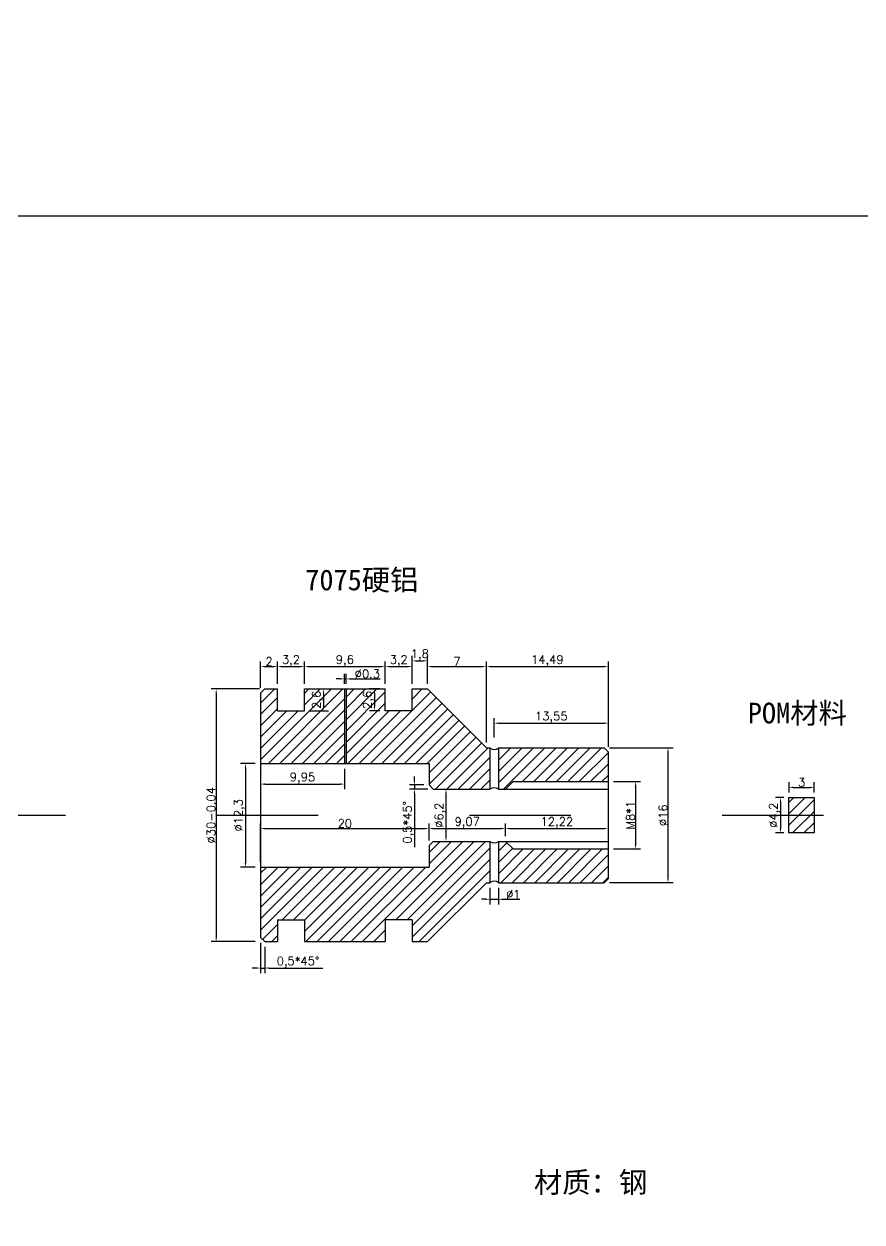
# Model space of a CAD drawing. Header units: millimetres. Extents: x 6817 to 10425, y -2870 to -164.
# Drawn here: x 9856.1 to 9955.7, y -1813.4 to -1671.2 of the extents above; entities that cross this region are included whole.
import ezdxf

# ---------------------------------------------------------------- set-up
doc = ezdxf.new("R2010")
doc.units = ezdxf.units.MM
doc.linetypes.add('ACAD_ISO03W100', pattern=[30, 12, -18])
doc.layers.add('图层2', color=108, linetype='Continuous')
doc.styles.get("Standard").update_dxf_attribs({"font": 'txt', "bigfont": 'gbcbig.shx'})
doc.dimstyles.new('ISO-25', dxfattribs={"dimtxt": 1, "dimasz": 0.5, "dimexe": 0.6, "dimexo": 0.625, "dimgap": 0.1, "dimtad": 1, "dimtxsty": 'Standard', "dimcen": 2.5, "dimadec": 0, "dimazin": 0, "dimtfac": 1, "dimtmove": 0, "dimatfit": 3, "dimfxl": 1, "dimarcsym": 0})

# ---------------------------------------------------------------- blocks, each defined once
blk = doc.blocks.new('*D431')
at = {"layer": 'Defpoints', "color": 0, "linetype": 'ByBlock', "transparency": 16777216}
for p in [(9884.75, -1750.14), (9878.97, -1780.14), (9884.25, -1780.14)]:
    blk.add_point(p, dxfattribs=at)
at = {"layer": '图层2', "color": 0, "linetype": 'ByBlock', "lineweight": -2, "transparency": 16777216}
for p, q in [((9884.12, -1750.14), (9878.37, -1750.14)), ((9878.97, -1750.64), (9878.97, -1779.64)), ((9883.62, -1780.14), (9878.37, -1780.14))]:
    blk.add_line(p, q, dxfattribs=at)
at = {"layer": '图层2', "color": 0, "linetype": 'ByBlock', "transparency": 16777216}
for points in [[(9878.89, -1750.64), (9879.05, -1750.64), (9878.97, -1750.14)], [(9878.89, -1779.64), (9879.05, -1779.64), (9878.97, -1780.14)]]:
    blk.add_solid(points, dxfattribs=at)
at = {"layer": '图层2', "color": 0, "linetype": 'ByBlock', "transparency": 16777216, "insert": (9878.37, -1765.14), "char_height": 1, "attachment_point": 5, "rotation": 90}
blk.add_mtext('%%C30-0.04', dxfattribs=at)
blk = doc.blocks.new('*D432')
at = {"layer": 'Defpoints', "color": 0, "linetype": 'ByBlock', "transparency": 16777216}
for p in [(9886.25, -1747.49), (9884.25, -1750.64), (9886.25, -1750.14)]:
    blk.add_point(p, dxfattribs=at)
at = {"layer": '图层2', "color": 0, "linetype": 'ByBlock', "lineweight": -2, "transparency": 16777216}
for p, q in [((9884.25, -1750.02), (9884.25, -1746.89)), ((9884.75, -1747.49), (9885.75, -1747.49)), ((9886.25, -1749.52), (9886.25, -1746.89))]:
    blk.add_line(p, q, dxfattribs=at)
at = {"layer": '图层2', "color": 0, "linetype": 'ByBlock', "transparency": 16777216}
for points in [[(9884.75, -1747.41), (9884.75, -1747.57), (9884.25, -1747.49)], [(9885.75, -1747.41), (9885.75, -1747.57), (9886.25, -1747.49)]]:
    blk.add_solid(points, dxfattribs=at)
at = {"layer": '图层2', "color": 0, "linetype": 'ByBlock', "transparency": 16777216, "insert": (9885.25, -1746.89), "char_height": 1, "attachment_point": 5}
blk.add_mtext('2', dxfattribs=at)
blk = doc.blocks.new('*D433')
at = {"layer": 'Defpoints', "color": 0, "linetype": 'ByBlock', "transparency": 16777216}
for p in [(9889.45, -1747.49), (9886.25, -1750.14), (9889.45, -1750.14)]:
    blk.add_point(p, dxfattribs=at)
at = {"layer": '图层2', "color": 0, "linetype": 'ByBlock', "lineweight": -2, "transparency": 16777216}
for p, q in [((9886.25, -1749.52), (9886.25, -1746.89)), ((9886.75, -1747.49), (9888.95, -1747.49)), ((9889.45, -1749.52), (9889.45, -1746.89))]:
    blk.add_line(p, q, dxfattribs=at)
at = {"layer": '图层2', "color": 0, "linetype": 'ByBlock', "transparency": 16777216}
for points in [[(9886.75, -1747.41), (9886.75, -1747.57), (9886.25, -1747.49)], [(9888.95, -1747.41), (9888.95, -1747.57), (9889.45, -1747.49)]]:
    blk.add_solid(points, dxfattribs=at)
at = {"layer": '图层2', "color": 0, "linetype": 'ByBlock', "transparency": 16777216, "insert": (9887.85, -1746.81), "char_height": 1, "attachment_point": 5}
blk.add_mtext('3,2', dxfattribs=at)
blk = doc.blocks.new('*D434')
at = {"layer": 'Defpoints', "color": 0, "linetype": 'ByBlock', "transparency": 16777216}
for p in [(9899.05, -1747.49), (9889.45, -1750.14), (9899.05, -1750.14)]:
    blk.add_point(p, dxfattribs=at)
at = {"layer": '图层2', "color": 0, "linetype": 'ByBlock', "lineweight": -2, "transparency": 16777216}
for p, q in [((9889.45, -1749.52), (9889.45, -1746.89)), ((9889.95, -1747.49), (9898.55, -1747.49)), ((9899.05, -1749.52), (9899.05, -1746.89))]:
    blk.add_line(p, q, dxfattribs=at)
at = {"layer": '图层2', "color": 0, "linetype": 'ByBlock', "transparency": 16777216}
for points in [[(9889.95, -1747.41), (9889.95, -1747.57), (9889.45, -1747.49)], [(9898.55, -1747.41), (9898.55, -1747.57), (9899.05, -1747.49)]]:
    blk.add_solid(points, dxfattribs=at)
at = {"layer": '图层2', "color": 0, "linetype": 'ByBlock', "transparency": 16777216, "insert": (9894.25, -1746.81), "char_height": 1, "attachment_point": 5}
blk.add_mtext('9,6', dxfattribs=at)
blk = doc.blocks.new('*D435')
at = {"layer": 'Defpoints', "color": 0, "linetype": 'ByBlock', "transparency": 16777216}
for p in [(9902.25, -1747.49), (9899.05, -1750.14), (9902.25, -1750.14)]:
    blk.add_point(p, dxfattribs=at)
at = {"layer": '图层2', "color": 0, "linetype": 'ByBlock', "lineweight": -2, "transparency": 16777216}
for p, q in [((9899.05, -1749.52), (9899.05, -1746.89)), ((9899.55, -1747.49), (9901.75, -1747.49)), ((9902.25, -1749.52), (9902.25, -1746.89))]:
    blk.add_line(p, q, dxfattribs=at)
at = {"layer": '图层2', "color": 0, "linetype": 'ByBlock', "transparency": 16777216}
for points in [[(9899.55, -1747.41), (9899.55, -1747.57), (9899.05, -1747.49)], [(9901.75, -1747.41), (9901.75, -1747.57), (9902.25, -1747.49)]]:
    blk.add_solid(points, dxfattribs=at)
at = {"layer": '图层2', "color": 0, "linetype": 'ByBlock', "transparency": 16777216, "insert": (9900.65, -1746.81), "char_height": 1, "attachment_point": 5}
blk.add_mtext('3,2', dxfattribs=at)
blk = doc.blocks.new('*D436')
at = {"layer": 'Defpoints', "color": 0, "linetype": 'ByBlock', "transparency": 16777216}
for p in [(9904.05, -1746.81), (9902.25, -1750.14), (9904.05, -1750.14)]:
    blk.add_point(p, dxfattribs=at)
at = {"layer": '图层2', "color": 0, "linetype": 'ByBlock', "lineweight": -2, "transparency": 16777216}
for p, q in [((9902.25, -1749.52), (9902.25, -1746.21)), ((9904.05, -1749.52), (9904.05, -1746.21)), ((9902.75, -1746.81), (9903.55, -1746.81))]:
    blk.add_line(p, q, dxfattribs=at)
at = {"layer": '图层2', "color": 0, "linetype": 'ByBlock', "transparency": 16777216}
for points in [[(9902.75, -1746.72), (9902.75, -1746.89), (9902.25, -1746.81)], [(9903.55, -1746.72), (9903.55, -1746.89), (9904.05, -1746.81)]]:
    blk.add_solid(points, dxfattribs=at)
at = {"layer": '图层2', "color": 0, "linetype": 'ByBlock', "transparency": 16777216, "insert": (9903.15, -1746.12), "char_height": 1, "attachment_point": 5}
blk.add_mtext('1,8', dxfattribs=at)
blk = doc.blocks.new('*D437')
at = {"layer": 'Defpoints', "color": 0, "linetype": 'ByBlock', "transparency": 16777216}
for p in [(9911.05, -1747.49), (9904.05, -1750.14), (9911.05, -1757.14)]:
    blk.add_point(p, dxfattribs=at)
at = {"layer": '图层2', "color": 0, "linetype": 'ByBlock', "lineweight": -2, "transparency": 16777216}
for p, q in [((9904.05, -1749.52), (9904.05, -1746.89)), ((9904.55, -1747.49), (9910.55, -1747.49)), ((9911.05, -1756.52), (9911.05, -1746.89))]:
    blk.add_line(p, q, dxfattribs=at)
at = {"layer": '图层2', "color": 0, "linetype": 'ByBlock', "transparency": 16777216}
for points in [[(9904.55, -1747.41), (9904.55, -1747.57), (9904.05, -1747.49)], [(9910.55, -1747.41), (9910.55, -1747.57), (9911.05, -1747.49)]]:
    blk.add_solid(points, dxfattribs=at)
at = {"layer": '图层2', "color": 0, "linetype": 'ByBlock', "transparency": 16777216, "insert": (9907.55, -1746.89), "char_height": 1, "attachment_point": 5}
blk.add_mtext('7', dxfattribs=at)
blk = doc.blocks.new('*D438')
at = {"layer": 'Defpoints', "color": 0, "linetype": 'ByBlock', "transparency": 16777216}
for p in [(9925.54, -1747.49), (9911.05, -1757.14), (9925.54, -1757.64)]:
    blk.add_point(p, dxfattribs=at)
at = {"layer": '图层2', "color": 0, "linetype": 'ByBlock', "lineweight": -2, "transparency": 16777216}
for p, q in [((9911.05, -1756.52), (9911.05, -1746.89)), ((9911.55, -1747.49), (9925.04, -1747.49)), ((9925.54, -1757.02), (9925.54, -1746.89))]:
    blk.add_line(p, q, dxfattribs=at)
at = {"layer": '图层2', "color": 0, "linetype": 'ByBlock', "transparency": 16777216}
for points in [[(9911.55, -1747.41), (9911.55, -1747.57), (9911.05, -1747.49)], [(9925.04, -1747.41), (9925.04, -1747.57), (9925.54, -1747.49)]]:
    blk.add_solid(points, dxfattribs=at)
at = {"layer": '图层2', "color": 0, "linetype": 'ByBlock', "transparency": 16777216, "insert": (9918.29, -1746.81), "char_height": 1, "attachment_point": 5}
blk.add_mtext('14,49', dxfattribs=at)
blk = doc.blocks.new('*D285')
at = {"layer": 'Defpoints', "color": 0, "linetype": 'ByBlock', "transparency": 16777216}
for p in [(9925.54, -1754.2), (9911.98, -1756.51), (9925.54, -1757.64)]:
    blk.add_point(p, dxfattribs=at)
at = {"layer": '图层2', "color": 0, "linetype": 'ByBlock', "lineweight": -2, "transparency": 16777216}
for p, q in [((9911.98, -1755.89), (9911.98, -1753.6)), ((9925.54, -1757.02), (9925.54, -1753.6)), ((9912.48, -1754.2), (9925.04, -1754.2))]:
    blk.add_line(p, q, dxfattribs=at)
at = {"layer": '图层2', "color": 0, "linetype": 'ByBlock', "transparency": 16777216}
for points in [[(9912.48, -1754.12), (9912.48, -1754.29), (9911.98, -1754.2)], [(9925.04, -1754.12), (9925.04, -1754.29), (9925.54, -1754.2)]]:
    blk.add_solid(points, dxfattribs=at)
at = {"layer": '图层2', "color": 0, "linetype": 'ByBlock', "transparency": 16777216, "insert": (9918.76, -1753.52), "char_height": 1, "attachment_point": 5}
blk.add_mtext('13,55', dxfattribs=at)
blk = doc.blocks.new('*D439')
at = {"layer": 'Defpoints', "color": 0, "linetype": 'ByBlock', "transparency": 16777216}
for p in [(9884.25, -1758.99), (9894.2, -1758.99), (9894.2, -1761.44)]:
    blk.add_point(p, dxfattribs=at)
at = {"layer": '图层2', "color": 0, "linetype": 'ByBlock', "lineweight": -2, "transparency": 16777216}
for p, q in [((9884.25, -1759.62), (9884.25, -1762.04)), ((9894.2, -1759.62), (9894.2, -1762.04)), ((9884.75, -1761.44), (9893.7, -1761.44))]:
    blk.add_line(p, q, dxfattribs=at)
at = {"layer": '图层2', "color": 0, "linetype": 'ByBlock', "transparency": 16777216}
for points in [[(9884.75, -1761.35), (9884.75, -1761.52), (9884.25, -1761.44)], [(9893.7, -1761.35), (9893.7, -1761.52), (9894.2, -1761.44)]]:
    blk.add_solid(points, dxfattribs=at)
at = {"layer": '图层2', "color": 0, "linetype": 'ByBlock', "transparency": 16777216, "insert": (9889.22, -1760.75), "char_height": 1, "attachment_point": 5}
blk.add_mtext('9,95', dxfattribs=at)
blk = doc.blocks.new('*D440')
at = {"layer": 'Defpoints', "color": 0, "linetype": 'ByBlock', "transparency": 16777216}
for p in [(9925.04, -1757.14), (9925.04, -1773.14), (9932.62, -1773.14)]:
    blk.add_point(p, dxfattribs=at)
at = {"layer": '图层2', "color": 0, "linetype": 'ByBlock', "lineweight": -2, "transparency": 16777216}
for p, q in [((9925.66, -1757.14), (9933.22, -1757.14)), ((9932.62, -1757.64), (9932.62, -1772.64)), ((9925.66, -1773.14), (9933.22, -1773.14))]:
    blk.add_line(p, q, dxfattribs=at)
at = {"layer": '图层2', "color": 0, "linetype": 'ByBlock', "transparency": 16777216}
for points in [[(9932.54, -1757.64), (9932.71, -1757.64), (9932.62, -1757.14)], [(9932.54, -1772.64), (9932.71, -1772.64), (9932.62, -1773.14)]]:
    blk.add_solid(points, dxfattribs=at)
at = {"layer": '图层2', "color": 0, "linetype": 'ByBlock', "transparency": 16777216, "insert": (9932.02, -1765.14), "char_height": 1, "attachment_point": 5, "rotation": 90}
blk.add_mtext('%%C16', dxfattribs=at)
blk = doc.blocks.new('*D441')
at = {"layer": 'Defpoints', "color": 0, "linetype": 'ByBlock', "transparency": 16777216}
for p in [(9925.54, -1761.14), (9925.54, -1769.14), (9928.77, -1769.14)]:
    blk.add_point(p, dxfattribs=at)
at = {"layer": '图层2', "color": 0, "linetype": 'ByBlock', "lineweight": -2, "transparency": 16777216}
for p, q in [((9926.16, -1761.14), (9929.37, -1761.14)), ((9928.77, -1761.64), (9928.77, -1768.64)), ((9926.16, -1769.14), (9929.37, -1769.14))]:
    blk.add_line(p, q, dxfattribs=at)
at = {"layer": '图层2', "color": 0, "linetype": 'ByBlock', "transparency": 16777216}
for points in [[(9928.68, -1761.64), (9928.85, -1761.64), (9928.77, -1761.14)], [(9928.68, -1768.64), (9928.85, -1768.64), (9928.77, -1769.14)]]:
    blk.add_solid(points, dxfattribs=at)
at = {"layer": '图层2', "color": 0, "linetype": 'ByBlock', "transparency": 16777216, "insert": (9928.17, -1765.14), "char_height": 1, "attachment_point": 5, "rotation": 90}
blk.add_mtext('M8*1', dxfattribs=at)
blk = doc.blocks.new('*D442')
at = {"layer": 'Defpoints', "color": 0, "linetype": 'ByBlock', "transparency": 16777216}
for p in [(9904.25, -1766.71), (9904.25, -1768.74), (9884.25, -1771.29)]:
    blk.add_point(p, dxfattribs=at)
at = {"layer": '图层2', "color": 0, "linetype": 'ByBlock', "lineweight": -2, "transparency": 16777216}
for p, q in [((9884.25, -1770.67), (9884.25, -1766.11)), ((9904.25, -1768.12), (9904.25, -1766.11)), ((9884.75, -1766.71), (9903.75, -1766.71))]:
    blk.add_line(p, q, dxfattribs=at)
at = {"layer": '图层2', "color": 0, "linetype": 'ByBlock', "transparency": 16777216}
for points in [[(9884.75, -1766.63), (9884.75, -1766.8), (9884.25, -1766.71)], [(9903.75, -1766.63), (9903.75, -1766.8), (9904.25, -1766.71)]]:
    blk.add_solid(points, dxfattribs=at)
at = {"layer": '图层2', "color": 0, "linetype": 'ByBlock', "transparency": 16777216, "insert": (9894.25, -1766.11), "char_height": 1, "attachment_point": 5}
blk.add_mtext('20', dxfattribs=at)
blk = doc.blocks.new('*D443')
at = {"layer": 'Defpoints', "color": 0, "linetype": 'ByBlock', "transparency": 16777216}
for p in [(9913.32, -1766.71), (9904.25, -1768.74), (9913.32, -1768.24)]:
    blk.add_point(p, dxfattribs=at)
at = {"layer": '图层2', "color": 0, "linetype": 'ByBlock', "lineweight": -2, "transparency": 16777216}
for p, q in [((9904.25, -1768.12), (9904.25, -1766.11)), ((9913.32, -1767.62), (9913.32, -1766.11)), ((9904.75, -1766.71), (9912.82, -1766.71))]:
    blk.add_line(p, q, dxfattribs=at)
at = {"layer": '图层2', "color": 0, "linetype": 'ByBlock', "transparency": 16777216}
for points in [[(9904.75, -1766.63), (9904.75, -1766.8), (9904.25, -1766.71)], [(9912.82, -1766.63), (9912.82, -1766.8), (9913.32, -1766.71)]]:
    blk.add_solid(points, dxfattribs=at)
at = {"layer": '图层2', "color": 0, "linetype": 'ByBlock', "transparency": 16777216, "insert": (9908.78, -1766.03), "char_height": 1, "attachment_point": 5}
blk.add_mtext('9,07', dxfattribs=at)
blk = doc.blocks.new('*D444')
at = {"layer": 'Defpoints', "color": 0, "linetype": 'ByBlock', "transparency": 16777216}
for p in [(9925.54, -1766.71), (9913.32, -1768.24), (9925.54, -1768.24)]:
    blk.add_point(p, dxfattribs=at)
at = {"layer": '图层2', "color": 0, "linetype": 'ByBlock', "lineweight": -2, "transparency": 16777216}
for p, q in [((9913.32, -1767.62), (9913.32, -1766.11)), ((9925.54, -1767.62), (9925.54, -1766.11)), ((9913.82, -1766.71), (9925.04, -1766.71))]:
    blk.add_line(p, q, dxfattribs=at)
at = {"layer": '图层2', "color": 0, "linetype": 'ByBlock', "transparency": 16777216}
for points in [[(9913.82, -1766.63), (9913.82, -1766.8), (9913.32, -1766.71)], [(9925.04, -1766.63), (9925.04, -1766.8), (9925.54, -1766.71)]]:
    blk.add_solid(points, dxfattribs=at)
at = {"layer": '图层2', "color": 0, "linetype": 'ByBlock', "transparency": 16777216, "insert": (9919.43, -1766.03), "char_height": 1, "attachment_point": 5}
blk.add_mtext('12,22', dxfattribs=at)
blk = doc.blocks.new('*D445')
at = {"layer": 'Defpoints', "color": 0, "linetype": 'ByBlock', "transparency": 16777216}
for p in [(9889.45, -1750.14), (9889.45, -1752.74), (9891.71, -1752.74)]:
    blk.add_point(p, dxfattribs=at)
at = {"layer": '图层2', "color": 0, "linetype": 'ByBlock', "lineweight": -2, "transparency": 16777216}
for p, q in [((9890.07, -1750.14), (9892.31, -1750.14)), ((9891.71, -1750.64), (9891.71, -1752.24)), ((9890.07, -1752.74), (9892.31, -1752.74))]:
    blk.add_line(p, q, dxfattribs=at)
at = {"layer": '图层2', "color": 0, "linetype": 'ByBlock', "transparency": 16777216}
for points in [[(9891.63, -1750.64), (9891.8, -1750.64), (9891.71, -1750.14)], [(9891.63, -1752.24), (9891.8, -1752.24), (9891.71, -1752.74)]]:
    blk.add_solid(points, dxfattribs=at)
at = {"layer": '图层2', "color": 0, "linetype": 'ByBlock', "transparency": 16777216, "insert": (9891.03, -1751.44), "char_height": 1, "attachment_point": 5, "rotation": 90}
blk.add_mtext('2,6', dxfattribs=at)
blk = doc.blocks.new('*D446')
at = {"layer": 'Defpoints', "color": 0, "linetype": 'ByBlock', "transparency": 16777216}
for p in [(9899.05, -1750.14), (9897.76, -1752.74), (9899.05, -1752.74)]:
    blk.add_point(p, dxfattribs=at)
at = {"layer": '图层2', "color": 0, "linetype": 'ByBlock', "lineweight": -2, "transparency": 16777216}
for p, q in [((9898.42, -1750.14), (9897.16, -1750.14)), ((9897.76, -1750.64), (9897.76, -1752.24)), ((9898.42, -1752.74), (9897.16, -1752.74))]:
    blk.add_line(p, q, dxfattribs=at)
at = {"layer": '图层2', "color": 0, "linetype": 'ByBlock', "transparency": 16777216}
for points in [[(9897.67, -1750.64), (9897.84, -1750.64), (9897.76, -1750.14)], [(9897.67, -1752.24), (9897.84, -1752.24), (9897.76, -1752.74)]]:
    blk.add_solid(points, dxfattribs=at)
at = {"layer": '图层2', "color": 0, "linetype": 'ByBlock', "transparency": 16777216, "insert": (9897.07, -1751.44), "char_height": 1, "attachment_point": 5, "rotation": 90}
blk.add_mtext('2,6', dxfattribs=at)
blk = doc.blocks.new('*D447')
at = {"layer": 'Defpoints', "color": 0, "linetype": 'ByBlock', "transparency": 16777216}
for p in [(9902.51, -1762.04), (9904.25, -1761.54), (9904.75, -1762.04)]:
    blk.add_point(p, dxfattribs=at)
at = {"layer": '图层2', "color": 0, "linetype": 'ByBlock', "lineweight": -2, "transparency": 16777216}
for p, q in [((9902.51, -1761.04), (9902.51, -1760.54)), ((9903.62, -1761.54), (9901.91, -1761.54)), ((9904.12, -1762.04), (9901.91, -1762.04)), ((9902.51, -1761.54), (9902.51, -1762.04)), ((9902.51, -1762.54), (9902.51, -1768.91))]:
    blk.add_line(p, q, dxfattribs=at)
at = {"layer": '图层2', "color": 0, "linetype": 'ByBlock', "transparency": 16777216}
for points in [[(9902.43, -1761.04), (9902.6, -1761.04), (9902.51, -1761.54)], [(9902.43, -1762.54), (9902.6, -1762.54), (9902.51, -1762.04)]]:
    blk.add_solid(points, dxfattribs=at)
at = {"layer": '图层2', "color": 0, "linetype": 'ByBlock', "transparency": 16777216, "insert": (9901.83, -1765.98), "char_height": 1, "attachment_point": 5, "rotation": 90}
blk.add_mtext('0,5*45%%D', dxfattribs=at)
blk = doc.blocks.new('*D448')
at = {"layer": 'Defpoints', "color": 0, "linetype": 'ByBlock', "transparency": 16777216}
for p in [(9884.25, -1779.64), (9884.75, -1780.14), (9884.75, -1783.28)]:
    blk.add_point(p, dxfattribs=at)
at = {"layer": '图层2', "color": 0, "linetype": 'ByBlock', "lineweight": -2, "transparency": 16777216}
for p, q in [((9884.25, -1780.27), (9884.25, -1783.88)), ((9884.75, -1780.77), (9884.75, -1783.88)), ((9883.75, -1783.28), (9883.25, -1783.28)), ((9884.25, -1783.28), (9884.75, -1783.28)), ((9885.25, -1783.28), (9891.62, -1783.28))]:
    blk.add_line(p, q, dxfattribs=at)
at = {"layer": '图层2', "color": 0, "linetype": 'ByBlock', "transparency": 16777216}
for points in [[(9883.75, -1783.19), (9883.75, -1783.36), (9884.25, -1783.28)], [(9885.25, -1783.19), (9885.25, -1783.36), (9884.75, -1783.28)]]:
    blk.add_solid(points, dxfattribs=at)
at = {"layer": '图层2', "color": 0, "linetype": 'ByBlock', "transparency": 16777216, "insert": (9888.68, -1782.59), "char_height": 1, "attachment_point": 5}
blk.add_mtext('0,5*45%%D', dxfattribs=at)
blk = doc.blocks.new('*D449')
at = {"layer": 'Defpoints', "color": 0, "linetype": 'ByBlock', "transparency": 16777216}
for p in [(9904.75, -1762.04), (9904.75, -1768.24), (9906.26, -1768.24)]:
    blk.add_point(p, dxfattribs=at)
at = {"layer": '图层2', "color": 0, "linetype": 'ByBlock', "lineweight": -2, "transparency": 16777216}
for p, q in [((9905.37, -1762.04), (9906.86, -1762.04)), ((9906.26, -1762.54), (9906.26, -1767.74)), ((9905.37, -1768.24), (9906.86, -1768.24))]:
    blk.add_line(p, q, dxfattribs=at)
at = {"layer": '图层2', "color": 0, "linetype": 'ByBlock', "transparency": 16777216}
for points in [[(9906.18, -1762.54), (9906.34, -1762.54), (9906.26, -1762.04)], [(9906.18, -1767.74), (9906.34, -1767.74), (9906.26, -1768.24)]]:
    blk.add_solid(points, dxfattribs=at)
at = {"layer": '图层2', "color": 0, "linetype": 'ByBlock', "transparency": 16777216, "insert": (9905.58, -1765.14), "char_height": 1, "attachment_point": 5, "rotation": 90}
blk.add_mtext('%%C6,2', dxfattribs=at)
blk = doc.blocks.new('*D450')
at = {"layer": 'Defpoints', "color": 0, "linetype": 'ByBlock', "transparency": 16777216}
for p in [(9884.25, -1758.99), (9882.44, -1771.29), (9884.25, -1771.29)]:
    blk.add_point(p, dxfattribs=at)
at = {"layer": '图层2', "color": 0, "linetype": 'ByBlock', "lineweight": -2, "transparency": 16777216}
for p, q in [((9883.62, -1758.99), (9881.84, -1758.99)), ((9882.44, -1759.49), (9882.44, -1770.79)), ((9883.62, -1771.29), (9881.84, -1771.29))]:
    blk.add_line(p, q, dxfattribs=at)
at = {"layer": '图层2', "color": 0, "linetype": 'ByBlock', "transparency": 16777216}
for points in [[(9882.36, -1759.49), (9882.53, -1759.49), (9882.44, -1758.99)], [(9882.36, -1770.79), (9882.53, -1770.79), (9882.44, -1771.29)]]:
    blk.add_solid(points, dxfattribs=at)
at = {"layer": '图层2', "color": 0, "linetype": 'ByBlock', "transparency": 16777216, "insert": (9881.76, -1765.14), "char_height": 1, "attachment_point": 5, "rotation": 90}
blk.add_mtext('%%C12,3', dxfattribs=at)
blk = doc.blocks.new('*D451')
at = {"layer": 'Defpoints', "color": 0, "linetype": 'ByBlock', "transparency": 16777216}
for p in [(9946.99, -1763.04), (9945.98, -1767.24), (9946.99, -1767.24)]:
    blk.add_point(p, dxfattribs=at)
at = {"layer": '图层2', "color": 0, "linetype": 'ByBlock', "lineweight": -2, "transparency": 16777216}
for p, q in [((9946.36, -1763.04), (9945.38, -1763.04)), ((9945.98, -1763.54), (9945.98, -1766.74)), ((9946.36, -1767.24), (9945.38, -1767.24))]:
    blk.add_line(p, q, dxfattribs=at)
at = {"layer": '图层2', "color": 0, "linetype": 'ByBlock', "transparency": 16777216}
for points in [[(9945.89, -1763.54), (9946.06, -1763.54), (9945.98, -1763.04)], [(9945.89, -1766.74), (9946.06, -1766.74), (9945.98, -1767.24)]]:
    blk.add_solid(points, dxfattribs=at)
at = {"layer": '图层2', "color": 0, "linetype": 'ByBlock', "transparency": 16777216, "insert": (9945.29, -1765.14), "char_height": 1, "attachment_point": 5, "rotation": 90}
blk.add_mtext('%%C4,2', dxfattribs=at)
blk = doc.blocks.new('*D452')
at = {"layer": 'Defpoints', "color": 0, "linetype": 'ByBlock', "transparency": 16777216}
for p in [(9949.99, -1761.83), (9946.99, -1763.04), (9949.99, -1763.04)]:
    blk.add_point(p, dxfattribs=at)
at = {"layer": '图层2', "color": 0, "linetype": 'ByBlock', "lineweight": -2, "transparency": 16777216}
for p, q in [((9946.99, -1762.42), (9946.99, -1761.23)), ((9947.49, -1761.83), (9949.49, -1761.83)), ((9949.99, -1762.42), (9949.99, -1761.23))]:
    blk.add_line(p, q, dxfattribs=at)
at = {"layer": '图层2', "color": 0, "linetype": 'ByBlock', "transparency": 16777216}
for points in [[(9947.49, -1761.75), (9947.49, -1761.91), (9946.99, -1761.83)], [(9949.49, -1761.75), (9949.49, -1761.91), (9949.99, -1761.83)]]:
    blk.add_solid(points, dxfattribs=at)
at = {"layer": '图层2', "color": 0, "linetype": 'ByBlock', "transparency": 16777216, "insert": (9948.49, -1761.23), "char_height": 1, "attachment_point": 5}
blk.add_mtext('3', dxfattribs=at)
blk = doc.blocks.new('*D481')
at = {"layer": 'Defpoints', "color": 0, "linetype": 'ByBlock', "transparency": 16777216}
for p in [(9911.48, -1773.14), (9912.48, -1773.14), (9912.48, -1775.12)]:
    blk.add_point(p, dxfattribs=at)
at = {"layer": '图层2', "color": 0, "linetype": 'ByBlock', "lineweight": -2, "transparency": 16777216}
for p, q in [((9911.48, -1773.77), (9911.48, -1775.72)), ((9912.48, -1773.77), (9912.48, -1775.72)), ((9910.98, -1775.12), (9910.48, -1775.12)), ((9911.48, -1775.12), (9912.48, -1775.12)), ((9912.98, -1775.12), (9915.02, -1775.12))]:
    blk.add_line(p, q, dxfattribs=at)
at = {"layer": '图层2', "color": 0, "linetype": 'ByBlock', "transparency": 16777216}
for points in [[(9910.98, -1775.04), (9910.98, -1775.2), (9911.48, -1775.12)], [(9912.98, -1775.04), (9912.98, -1775.2), (9912.48, -1775.12)]]:
    blk.add_solid(points, dxfattribs=at)
at = {"layer": '图层2', "color": 0, "linetype": 'ByBlock', "transparency": 16777216, "insert": (9914.25, -1774.52), "char_height": 1, "attachment_point": 5}
blk.add_mtext('%%C1', dxfattribs=at)
blk = doc.blocks.new('*D482')
at = {"layer": 'Defpoints', "color": 0, "linetype": 'ByBlock', "transparency": 16777216}
for p in [(9894.4, -1748.95), (9894.2, -1750.14), (9894.4, -1750.14)]:
    blk.add_point(p, dxfattribs=at)
at = {"layer": '图层2', "color": 0, "linetype": 'ByBlock', "lineweight": -2, "transparency": 16777216}
for p, q in [((9893.7, -1748.95), (9893.2, -1748.95)), ((9894.2, -1749.52), (9894.2, -1748.35)), ((9894.2, -1748.95), (9894.4, -1748.95)), ((9894.4, -1749.52), (9894.4, -1748.35)), ((9894.9, -1748.95), (9898.43, -1748.95))]:
    blk.add_line(p, q, dxfattribs=at)
at = {"layer": '图层2', "color": 0, "linetype": 'ByBlock', "transparency": 16777216}
for points in [[(9893.7, -1748.87), (9893.7, -1749.04), (9894.2, -1748.95)], [(9894.9, -1748.87), (9894.9, -1749.04), (9894.4, -1748.95)]]:
    blk.add_solid(points, dxfattribs=at)
at = {"layer": '图层2', "color": 0, "linetype": 'ByBlock', "transparency": 16777216, "insert": (9896.92, -1748.35), "char_height": 1, "attachment_point": 5}
blk.add_mtext('%%C0.3', dxfattribs=at)
blk = doc.blocks.new('*D2126')
at = {"layer": 'Defpoints', "color": 0, "linetype": 'ByBlock'}
for p in [(10223.66, -339.2), (10223.66, -344.88), (10247.6, -344.88)]:
    blk.add_point(p, dxfattribs=at)
at = {"layer": 'Defpoints', "color": 0, "linetype": 'ByBlock', "transparency": 16777216}
for p in [(8490.81, -2490.52), (8490.81, -2500.59), (8495.81, -2500.59)]:
    blk.add_point(p, dxfattribs=at)
at = {"layer": '图层2', "color": 0, "linetype": 'ByBlock', "lineweight": -2}
for p, q in [((10224.28, -339.2), (10248.2, -339.2)), ((10247.6, -339.7), (10247.6, -344.38)), ((10224.28, -344.88), (10248.2, -344.88))]:
    blk.add_line(p, q, dxfattribs=at)
at = {"layer": '图层2', "color": 0, "linetype": 'ByBlock', "lineweight": -2, "transparency": 16777216}
for p, q in [((8490.81, -2499.97), (8490.81, -2489.92)), ((8495.81, -2499.97), (8495.81, -2489.92)), ((8495.31, -2490.52), (8491.31, -2490.52))]:
    blk.add_line(p, q, dxfattribs=at)
at = {"layer": '图层2', "color": 0, "linetype": 'ByBlock'}
for points in [[(10247.52, -339.7), (10247.69, -339.7), (10247.6, -339.2)], [(10247.52, -344.38), (10247.69, -344.38), (10247.6, -344.88)]]:
    blk.add_solid(points, dxfattribs=at)
at = {"layer": '图层2', "color": 0, "linetype": 'ByBlock', "transparency": 16777216}
for points in [[(8491.31, -2490.44), (8491.31, -2490.6), (8490.81, -2490.52)], [(8495.31, -2490.44), (8495.31, -2490.6), (8495.81, -2490.52)]]:
    blk.add_solid(points, dxfattribs=at)
at = {"layer": '图层2', "color": 0, "linetype": 'ByBlock', "insert": (10246.92, -342.04), "char_height": 1, "attachment_point": 5, "rotation": 90}
blk.add_mtext('5,67', dxfattribs=at)
at = {"layer": '图层2', "color": 0, "linetype": 'ByBlock', "transparency": 16777216, "insert": (8493.31, -2489.17), "char_height": 2.5, "attachment_point": 5}
blk.add_mtext('5', dxfattribs=at)
blk = doc.blocks.new('*D2131')
at = {"layer": 'Defpoints', "color": 0, "linetype": 'ByBlock'}
for p in [(10232.06, -998.37), (10223.18, -1004.37), (10232.05, -1004.37), (8546.57, -2519.73), (8541.76, -2524.11), (8546.57, -2524.11)]:
    blk.add_point(p, dxfattribs=at)
at = {"layer": '图层2', "color": 0, "linetype": 'ByBlock', "lineweight": -2}
for p, q in [((10231.43, -998.37), (10222.58, -998.37)), ((10223.18, -998.87), (10223.18, -1003.87)), ((10231.42, -1004.37), (10222.58, -1004.37)), ((8545.95, -2519.73), (8541.16, -2519.73)), ((8541.76, -2520.23), (8541.76, -2523.61)), ((8545.95, -2524.11), (8541.16, -2524.11))]:
    blk.add_line(p, q, dxfattribs=at)
at = {"layer": '图层2', "color": 0, "linetype": 'ByBlock'}
for points in [[(10223.1, -998.87), (10223.27, -998.87), (10223.18, -998.37)], [(10223.1, -1003.87), (10223.27, -1003.87), (10223.18, -1004.37)], [(8541.68, -2520.23), (8541.85, -2520.23), (8541.76, -2519.73)], [(8541.68, -2523.61), (8541.85, -2523.61), (8541.76, -2524.11)]]:
    blk.add_solid(points, dxfattribs=at)
at = {"layer": '图层2', "color": 0, "linetype": 'ByBlock', "char_height": 1, "attachment_point": 5, "rotation": 90}
for s, insert in [('6', (10222.58, -1001.37)), ('4,38', (8541.08, -2521.92))]:
    blk.add_mtext(s, dxfattribs=dict(at, insert=insert))
blk = doc.blocks.new('*D2135')
at = {"layer": 'Defpoints', "color": 0, "linetype": 'ByBlock'}
for p in [(10217.81, -308.87), (10215.31, -322.35), (10217.81, -322.35), (8520.7, -2501.9), (8521.32, -2502.94), (8521.92, -2501.88), (8534.07, -2513.08), (8534.07, -2513.08)]:
    blk.add_point(p, dxfattribs=at)
at = {"layer": '图层2', "color": 0, "linetype": 'ByBlock', "lineweight": -2}
for p, q in [((10215.31, -321.73), (10215.31, -308.27)), ((10217.81, -321.73), (10217.81, -308.27)), ((10215.81, -308.87), (10217.31, -308.87)), ((8521.6, -2500.9), (8522.67, -2499.8)), ((8521.46, -2501.45), (8520.82, -2500.86)), ((8520.84, -2502.55), (8519.96, -2501.85))]:
    blk.add_line(p, q, dxfattribs=at)
for start, end in [(138.9369, 139.8318), (135.6492, 137.293)]:
    blk.add_arc((8534.07, -2513.08), 17.43, start, end, dxfattribs=at)
at = {"layer": '图层2', "color": 0, "linetype": 'ByBlock'}
for points in [[(10215.81, -308.79), (10215.81, -308.96), (10215.31, -308.87)], [(10217.31, -308.79), (10217.31, -308.96), (10217.81, -308.87)], [(8520.81, -2501.89), (8520.68, -2501.79), (8520.43, -2502.23)], [(8520.86, -2501.58), (8520.99, -2501.69), (8521.26, -2501.26)]]:
    blk.add_solid(points, dxfattribs=at)
at = {"layer": '图层2', "color": 0, "linetype": 'ByBlock', "insert": (10216.56, -308.19), "char_height": 1, "attachment_point": 5}
blk.add_mtext('2,5', dxfattribs=at)
at = {"layer": '图层2', "color": 0, "linetype": 'ByBlock', "insert": (8521.71, -2499.93), "char_height": 1, "attachment_point": 5, "rotation": 45.6492}
blk.add_mtext('4°', dxfattribs=at)
blk = doc.blocks.new('*D2136')
at = {"layer": 'Defpoints', "color": 0, "linetype": 'ByBlock'}
for p in [(10215.31, -305.16), (10187.99, -322.35), (10215.31, -322.35), (8518.44, -2501.94), (8521.32, -2502.94), (8518.95, -2504.56), (8534.07, -2513.08), (8534.07, -2513.08)]:
    blk.add_point(p, dxfattribs=at)
at = {"layer": '图层2', "color": 0, "linetype": 'ByBlock', "lineweight": -2}
for p, q in [((10187.99, -321.73), (10187.99, -304.56)), ((10188.49, -305.16), (10214.81, -305.16)), ((10215.31, -321.73), (10215.31, -304.56)), ((8520.84, -2502.55), (8518.59, -2500.76)), ((8518.41, -2504.25), (8516.83, -2503.36))]:
    blk.add_line(p, q, dxfattribs=at)
blk.add_arc((8534.07, -2513.08), 19.19, 142.9688, 149.0795, dxfattribs=at)
at = {"layer": '图层2', "color": 0, "linetype": 'ByBlock'}
for points in [[(10188.49, -305.08), (10188.49, -305.24), (10187.99, -305.16)], [(10214.81, -305.08), (10214.81, -305.24), (10215.31, -305.16)], [(8518.68, -2501.48), (8518.81, -2501.58), (8519.06, -2501.13)], [(8517.68, -2503.27), (8517.53, -2503.18), (8517.35, -2503.66)]]:
    blk.add_solid(points, dxfattribs=at)
at = {"layer": '图层2', "color": 0, "linetype": 'ByBlock', "insert": (10201.65, -304.48), "char_height": 1, "attachment_point": 5}
blk.add_mtext('27,32', dxfattribs=at)
at = {"layer": '图层2', "color": 0, "linetype": 'ByBlock', "insert": (8517.66, -2502.03), "char_height": 1, "attachment_point": 5, "rotation": 56.0242}
blk.add_mtext('9°', dxfattribs=at)
blk = doc.blocks.new('*D2138')
at = {"layer": 'Defpoints', "color": 0, "linetype": 'ByBlock'}
for p in [(10222.99, -1057.99), (10220.99, -1061.58), (10222.99, -1061.58), (8548.61, -2494.31), (8561.47, -2494.31), (8561.47, -2496.24)]:
    blk.add_point(p, dxfattribs=at)
at = {"layer": '图层2', "color": 0, "linetype": 'ByBlock', "lineweight": -2}
for p, q in [((10220.99, -1060.96), (10220.99, -1057.39)), ((10221.49, -1057.99), (10222.49, -1057.99)), ((10222.99, -1060.96), (10222.99, -1057.39)), ((8548.61, -2494.94), (8548.61, -2496.84)), ((8561.47, -2494.94), (8561.47, -2496.84)), ((8549.11, -2496.24), (8560.97, -2496.24))]:
    blk.add_line(p, q, dxfattribs=at)
at = {"layer": '图层2', "color": 0, "linetype": 'ByBlock'}
for points in [[(10221.49, -1057.9), (10221.49, -1058.07), (10220.99, -1057.99)], [(10222.49, -1057.9), (10222.49, -1058.07), (10222.99, -1057.99)], [(8549.11, -2496.15), (8549.11, -2496.32), (8548.61, -2496.24)], [(8560.97, -2496.15), (8560.97, -2496.32), (8561.47, -2496.24)]]:
    blk.add_solid(points, dxfattribs=at)
at = {"layer": '图层2', "color": 0, "linetype": 'ByBlock', "char_height": 1, "attachment_point": 5}
for s, insert in [('2', (10221.99, -1057.39)), ('12,86', (8555.04, -2495.55))]:
    blk.add_mtext(s, dxfattribs=dict(at, insert=insert))

msp = doc.modelspace()

# ---------------------------------------------------------------- hatches: boundary and pattern name
at = {"layer": '图层2', "linetype": 'ByBlock'}
h = msp.add_hatch(dxfattribs=at)
h.set_pattern_fill('ANSI31', color=4, scale=0.3)
h.set_pattern_definition([(45, (7550.7779, 821.9623), (-0.6735192, 0.6735192), [])])
h.paths.add_polyline_path([(9894.2, -1750.144), (9889.45, -1750.144), (9889.45, -1752.744), (9886.25, -1752.744), (9886.25, -1750.144), (9884.75, -1750.144), (9884.25, -1750.644), (9884.25, -1758.994), (9894.2, -1758.994)])
h.paths.add_polyline_path([(9904.05, -1750.144), (9902.25, -1750.144), (9902.25, -1752.744), (9899.05, -1752.744), (9899.05, -1750.144), (9894.4, -1750.144), (9894.4, -1758.994), (9904.25, -1758.994), (9904.25, -1762.044), (9911.485, -1762.044), (9911.485, -1757.144), (9911.05, -1757.144)])
h.paths.add_polyline_path([(9911.485, -1768.244), (9904.25, -1768.244), (9904.25, -1771.294), (9884.25, -1771.294), (9884.25, -1779.644), (9884.75, -1780.144), (9886.25, -1780.144), (9886.25, -1777.544), (9889.45, -1777.544), (9889.45, -1780.144), (9899.05, -1780.144), (9899.05, -1777.544), (9902.25, -1777.544), (9902.25, -1780.144), (9904.05, -1780.144), (9911.05, -1773.144), (9911.485, -1773.144)])
h.paths.add_polyline_path([(9912.485, -1768.244), (9912.485, -1773.144), (9925.037, -1773.144), (9925.537, -1772.644), (9925.537, -1769.144), (9914.217, -1769.144), (9913.317, -1768.244)])
h.paths.add_polyline_path([(9912.485, -1757.144), (9912.485, -1762.044), (9913.317, -1762.044), (9914.217, -1761.144), (9925.537, -1761.144), (9925.537, -1757.644), (9925.037, -1757.144)])
h = msp.add_hatch(dxfattribs=at)
h.set_pattern_fill('ANSI31', color=4, scale=0.3)
h.set_pattern_definition([(45, (7562.0097, 821.9623), (-0.6735192, 0.6735192), [])])
h.paths.add_polyline_path([(9946.987, -1767.244), (9949.987, -1767.244), (9949.987, -1763.044), (9946.987, -1763.044)])

# ---------------------------------------------------------------- linework, layer by layer
at = {"color": 1, "linetype": 'ACAD_ISO03W100'}
msp.add_line((9579.066, -1765.144), (10040.413, -1765.144), dxfattribs=at)
at = {"layer": '图层2', "color": 2, "linetype": 'ByBlock'}
msp.add_line((10175.615, -1694.006), (9494.427, -1694.006), dxfattribs=at)
at = {"layer": '图层2', "color": 6, "linetype": 'ByBlock'}
for p, q in [((9884.25, -1750.644), (9884.75, -1750.144)), ((9884.25, -1750.644), (9884.25, -1779.644)), ((9884.75, -1750.144), (9886.25, -1750.144)), ((9886.25, -1752.744), (9886.25, -1750.144)), ((9889.45, -1750.144), (9899.05, -1750.144)), ((9889.45, -1752.744), (9889.45, -1750.144)), ((9894.2, -1750.144), (9894.2, -1758.994)), ((9894.4, -1750.144), (9894.4, -1758.994)), ((9899.05, -1752.744), (9899.05, -1750.144)), ((9902.25, -1750.144), (9904.05, -1750.144)), ((9902.25, -1752.744), (9902.25, -1750.144)), ((9904.05, -1750.144), (9911.05, -1757.144)), ((9886.25, -1752.744), (9889.45, -1752.744)), ((9902.25, -1752.744), (9899.05, -1752.744)), ((9911.05, -1757.144), (9911.485, -1757.144)), ((9911.485, -1757.144), (9911.485, -1762.044)), ((9912.485, -1757.144), (9925.037, -1757.144)), ((9912.485, -1757.144), (9912.485, -1762.044)), ((9925.037, -1757.144), (9925.537, -1757.644)), ((9925.537, -1772.644), (9925.537, -1757.644)), ((9884.25, -1758.994), (9904.25, -1758.994)), ((9904.25, -1758.994), (9904.25, -1761.544)), ((9904.75, -1762.044), (9904.25, -1761.544)), ((9904.75, -1762.044), (9911.485, -1762.044)), ((9912.485, -1762.044), (9913.217, -1762.044)), ((9913.217, -1762.044), (9925.537, -1762.044)), ((9913.217, -1762.144), (9913.217, -1762.144)), ((9904.25, -1768.744), (9904.75, -1768.244)), ((9904.25, -1768.744), (9904.25, -1771.294)), ((9904.75, -1768.244), (9911.485, -1768.244)), ((9911.485, -1768.244), (9911.485, -1773.144)), ((9912.485, -1768.244), (9912.717, -1768.244)), ((9912.485, -1768.244), (9912.485, -1773.144)), ((9912.717, -1768.244), (9925.537, -1768.244)), ((9913.217, -1768.744), (9913.217, -1768.744)), ((9884.25, -1771.294), (9904.25, -1771.294)), ((9904.05, -1780.144), (9911.05, -1773.144)), ((9911.05, -1773.144), (9911.485, -1773.144)), ((9912.485, -1773.144), (9925.037, -1773.144)), ((9925.037, -1773.144), (9925.537, -1772.644)), ((9886.25, -1777.544), (9889.45, -1777.544)), ((9886.25, -1777.544), (9886.25, -1780.144)), ((9889.45, -1777.544), (9889.45, -1780.144)), ((9902.25, -1777.544), (9899.05, -1777.544)), ((9899.05, -1777.544), (9899.05, -1780.144)), ((9902.25, -1777.544), (9902.25, -1780.144)), ((9884.75, -1780.144), (9884.25, -1779.644)), ((9884.75, -1780.144), (9886.25, -1780.144)), ((9889.45, -1780.144), (9899.05, -1780.144)), ((9902.25, -1780.144), (9904.05, -1780.144))]:
    msp.add_line(p, q, dxfattribs=at)
at = {"layer": '图层2', "color": 4, "linetype": 'ByBlock'}
for p, q in [((9913.317, -1762.044), (9914.217, -1761.144)), ((9914.217, -1761.144), (9925.537, -1761.144)), ((9913.317, -1768.244), (9914.217, -1769.144)), ((9914.217, -1769.144), (9925.537, -1769.144))]:
    msp.add_line(p, q, dxfattribs=at)
at = {"layer": '图层2', "color": 6, "linetype": 'ByBlock'}
msp.add_lwpolyline([(9946.987, -1763.044), (9949.987, -1763.044), (9949.987, -1767.244), (9946.987, -1767.244)], close=True, dxfattribs=at)
at = {"layer": '图层2', "color": 3, "linetype": 'ByBlock'}
for centre, start, end in [((9911.985, -1756.514), 231.57845, 308.42155), ((9911.985, -1762.674), 51.57845, 128.42155), ((9911.985, -1767.614), 231.57845, 308.42155), ((9911.985, -1773.774), 51.57845, 128.42155)]:
    msp.add_arc(centre, 0.805, start, end, dxfattribs=at)

# ---------------------------------------------------------------- texts
at = {"color": 2, "char_height": 2.46562, "width": 38.16509, "attachment_point": 1}
for s, insert in [('{\\fSimSun|b0|i0|c134|p2;7075硬铝}', (9889.55, -1735.966)), ('{\\fSimSun|b0|i0|c134|p2;POM材料}', (9942.098, -1751.777)), ('{\\fSimSun|b0|i0|c134|p2;材质：钢}', (9916.703, -1807.479))]:
    msp.add_mtext(s, dxfattribs=dict(at, insert=insert))

# ---------------------------------------------------------------- dimensions: what is measured, and where the dimension line sits
at = {"layer": '图层2', "color": 2, "linetype": 'ByBlock'}
for base, p1, p2, picture, middle in [((10215.309, -305.16), (10187.985, -322.353), (10215.309, -322.353), '*D2136', (10201.647, -304.476)), ((10217.809, -308.872), (10215.309, -322.353), (10217.809, -322.353), '*D2135', (10216.559, -308.188)), ((10222.988, -1057.987), (10220.988, -1061.58), (10222.988, -1061.58), '*D2138', (10221.988, -1057.387))]:
    dim = msp.add_linear_dim(base=base, p1=p1, p2=p2, dimstyle='ISO-25', dxfattribs=at)
    dim.commit()
    dim.dimension.update_dxf_attribs({"geometry": picture, "text_midpoint": middle})
for base, p1, p2, picture, middle in [((10247.6033, -344.8767), (10223.6566, -339.202), (10223.6566, -344.8767), '*D2126', (10246.9199, -342.0394)), ((10223.184, -1004.368), (10232.058, -998.369), (10232.048, -1004.368), '*D2131', (10222.584, -1001.368))]:
    dim = msp.add_linear_dim(base=base, p1=p1, p2=p2, angle=90, dimstyle='ISO-25', dxfattribs=at)
    dim.commit()
    dim.dimension.update_dxf_attribs({"geometry": picture, "text_midpoint": middle})
at = {"layer": '图层2', "color": 3, "linetype": 'ByBlock'}
for base, p1, p2, picture, middle in [((9886.25, -1747.491), (9884.25, -1750.644), (9886.25, -1750.144), '*D432', (9885.25, -1746.891)), ((9889.45, -1747.491), (9886.25, -1750.144), (9889.45, -1750.144), '*D433', (9887.85, -1746.807)), ((9899.05, -1747.491), (9889.45, -1750.144), (9899.05, -1750.144), '*D434', (9894.25, -1746.807)), ((9902.25, -1747.491), (9899.05, -1750.144), (9902.25, -1750.144), '*D435', (9900.65, -1746.807)), ((9911.05, -1747.491), (9904.05, -1750.144), (9911.05, -1757.144), '*D437', (9907.55, -1746.891)), ((9925.537, -1747.491), (9911.05, -1757.144), (9925.537, -1757.644), '*D438', (9918.294, -1746.807)), ((9925.537, -1754.202), (9911.985, -1756.514), (9925.537, -1757.644), '*D285', (9918.761, -1753.519)), ((9894.2, -1761.437), (9884.25, -1758.994), (9894.2, -1758.994), '*D439', (9889.225, -1760.753)), ((9949.987, -1761.832), (9946.987, -1763.044), (9949.987, -1763.044), '*D452', (9948.487, -1761.232)), ((9904.25, -1766.712), (9884.25, -1771.294), (9904.25, -1768.744), '*D442', (9894.25, -1766.112)), ((9913.317, -1766.712), (9904.25, -1768.744), (9913.317, -1768.244), '*D443', (9908.784, -1766.028)), ((9925.537, -1766.712), (9913.317, -1768.244), (9925.537, -1768.244), '*D444', (9919.427, -1766.028))]:
    dim = msp.add_linear_dim(base=base, p1=p1, p2=p2, dimstyle='ISO-25', dxfattribs=at)
    dim.commit()
    dim.dimension.update_dxf_attribs({"geometry": picture, "text_midpoint": middle})
dim = msp.add_linear_dim(base=(9904.05, -1746.807), p1=(9902.25, -1750.144), p2=(9904.05, -1750.144), dimstyle='ISO-25', dxfattribs=at)
dim.commit()
dim.dimension.update_dxf_attribs({"geometry": '*D436', "text_midpoint": (9903.15, -1746.807), "dimtype": 160})
for base, p1, p2, text, picture, middle in [((9894.4, -1748.953), (9894.2, -1750.144), (9894.4, -1750.144), '%%C0.3', '*D482', (9896.917, -1748.353)), ((9912.485, -1775.121), (9911.485, -1773.144), (9912.485, -1773.144), '%%C<>', '*D481', (9914.251, -1774.521)), ((9884.75, -1783.278), (9884.25, -1779.644), (9884.75, -1780.144), '<>*45%%D', '*D448', (9888.683, -1782.594))]:
    dim = msp.add_linear_dim(base=base, p1=p1, p2=p2, text=text, dimstyle='ISO-25', dxfattribs=at)
    dim.commit()
    dim.dimension.update_dxf_attribs({"geometry": picture, "text_midpoint": middle})
for base, p1, p2, text, picture, middle in [((9878.969, -1780.144), (9884.75, -1750.144), (9884.25, -1780.144), '%%C<>-0.04', '*D431', (9878.369, -1765.144)), ((9932.625, -1773.144), (9925.037, -1757.144), (9925.037, -1773.144), '%%C<>', '*D440', (9932.025, -1765.144)), ((9882.445, -1771.294), (9884.25, -1758.994), (9884.25, -1771.294), '%%C<>', '*D450', (9881.761, -1765.144)), ((9902.513, -1762.044), (9904.25, -1761.544), (9904.75, -1762.044), '<>*45%%D', '*D447', (9901.83, -1765.977)), ((9906.261, -1768.244), (9904.75, -1762.044), (9904.75, -1768.244), '%%C<>', '*D449', (9905.578, -1765.144)), ((9928.767, -1769.144), (9925.537, -1761.144), (9925.537, -1769.144), 'M8*1', '*D441', (9928.167, -1765.144)), ((9945.975, -1767.244), (9946.987, -1763.044), (9946.987, -1767.244), '%%C<>', '*D451', (9945.292, -1765.144))]:
    dim = msp.add_linear_dim(base=base, p1=p1, p2=p2, angle=90, text=text, dimstyle='ISO-25', dxfattribs=at)
    dim.commit()
    dim.dimension.update_dxf_attribs({"geometry": picture, "text_midpoint": middle})
for base, p1, p2, picture, middle in [((9891.713, -1752.744), (9889.45, -1750.144), (9889.45, -1752.744), '*D445', (9891.03, -1751.444)), ((9897.755, -1752.744), (9899.05, -1750.144), (9899.05, -1752.744), '*D446', (9897.072, -1751.444))]:
    dim = msp.add_linear_dim(base=base, p1=p1, p2=p2, angle=90, dimstyle='ISO-25', dxfattribs=at)
    dim.commit()
    dim.dimension.update_dxf_attribs({"geometry": picture, "text_midpoint": middle})

doc.saveas('drawing.dxf')
